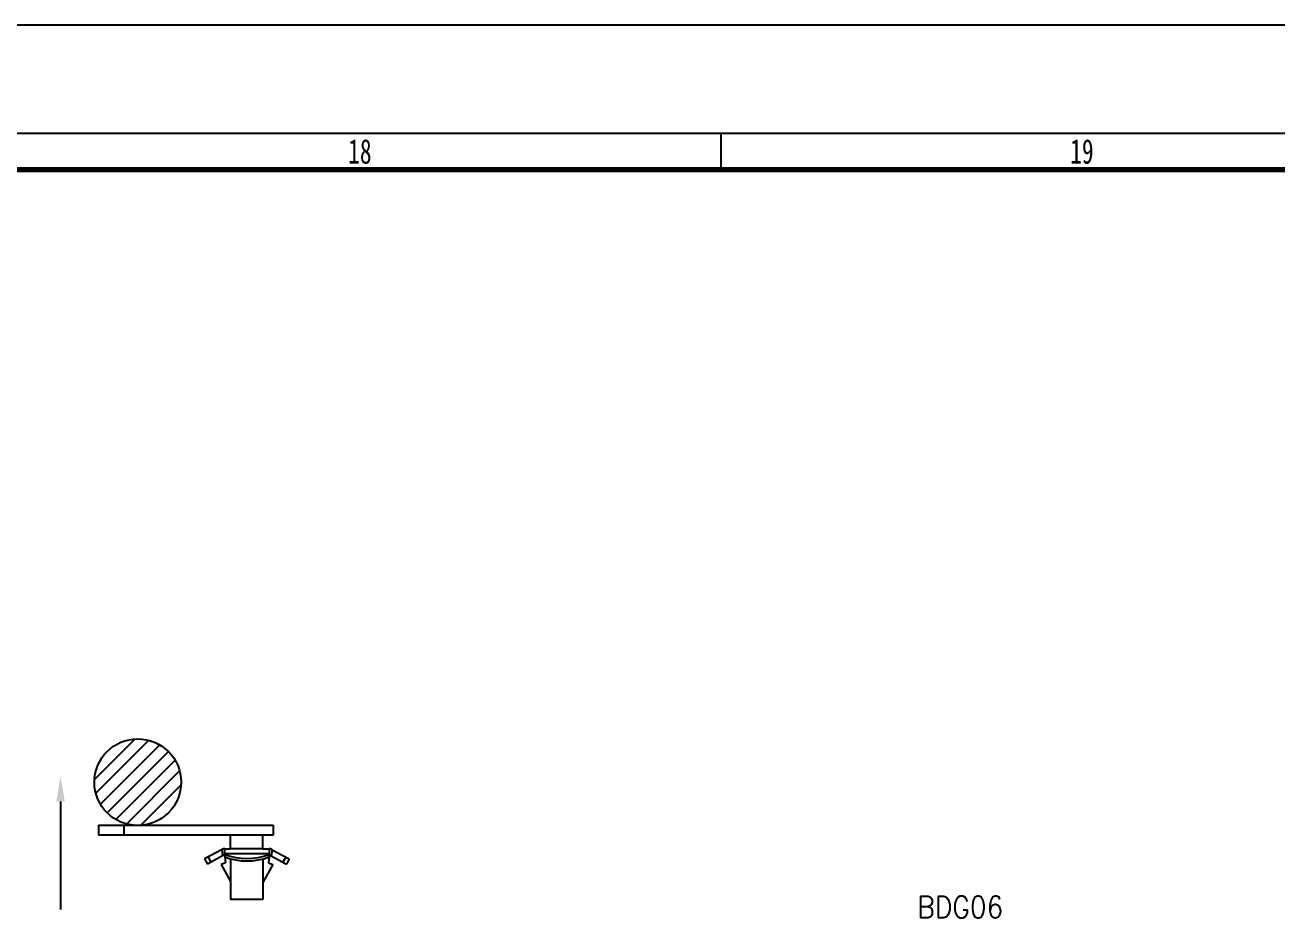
# Model space of a CAD drawing. Header units: inches. Extents: x 47316 to 59086, y 3141 to 11743.
# Drawn here: x 51971.5 to 52144.9, y 6335.3 to 6459 of the extents above; entities that cross this region are included whole.
import ezdxf

# ---------------------------------------------------------------- set-up
doc = ezdxf.new("R2010")
doc.units = ezdxf.units.IN
doc.header["$MEASUREMENT"] = 0
doc.styles.add('MtX_FangSong_GB2312', font='')
doc.styles.get("Standard").update_dxf_attribs({"font": ''})
doc.styles.get('MtX_FangSong_GB2312').set_extended_font_data('FangSong_GB2312')
doc.styles.get('Standard').set_extended_font_data('SimSun')

msp = doc.modelspace()

# ---------------------------------------------------------------- linework, layer by layer
at = {"color": 0}
for p, q in [((55003.93, 6459.03), (50247.93, 6459.03)), ((50267.93, 6444.03), (54956.93, 6444.03)), ((51981.68, 6348.19), (51981.68, 6346.83)), ((51981.68, 6348.19), (52005.86, 6348.19)), ((51985.23, 6346.83), (51985.23, 6348.19)), ((52005.86, 6348.19), (52005.86, 6346.83)), ((52005.86, 6346.83), (51981.68, 6346.83)), ((51999.96, 6344.93), (51999.96, 6346.83)), ((52004.45, 6344.93), (52004.45, 6346.83)), ((51998.83, 6344.82), (51996.39, 6343.53)), ((51998.88, 6343.96), (51996.78, 6342.8)), ((51996.88, 6343.79), (51997.26, 6343.07)), ((51998.77, 6344.79), (51998.88, 6343.96)), ((51999.17, 6344.22), (51999.17, 6344.93)), ((51999.17, 6344.93), (51999.96, 6344.93)), ((52005.33, 6344.22), (51999.17, 6344.22)), ((51999.17, 6344.22), (51999.17, 6343.8)), ((51999.17, 6343.8), (51999.26, 6342.99)), ((52004.45, 6344.93), (51999.96, 6344.93)), ((51999.96, 6343.54), (51999.96, 6337.9)), ((52004.45, 6344.93), (52005.33, 6344.93)), ((52005.33, 6343.8), (52005.25, 6342.99)), ((52005.33, 6344.93), (52005.33, 6344.22)), ((52005.33, 6344.22), (52005.33, 6343.8)), ((52005.73, 6344.79), (52005.62, 6343.96)), ((52005.62, 6343.96), (52007.73, 6342.8)), ((52005.67, 6344.82), (52008.11, 6343.53)), ((52007.63, 6343.79), (52007.24, 6343.07)), ((51996.39, 6343.53), (51996.78, 6342.8)), ((51999.26, 6342.99), (51998.67, 6342.73)), ((51998.67, 6342.73), (51999.96, 6340.42)), ((52004.45, 6343.52), (52004.45, 6337.9)), ((52005.83, 6342.73), (52004.45, 6340.25)), ((52005.25, 6342.99), (52005.83, 6342.73)), ((52008.11, 6343.53), (52007.73, 6342.8)), ((52004.45, 6337.9), (51999.96, 6337.9))]:
    msp.add_line(p, q, dxfattribs=at)
for p, q in [((52067.93, 6439.03), (52067.93, 6444.03)), ((51976.44, 6351.49), (51976.44, 6336.54))]:
    msp.add_line(p, q)
at = {"color": 0, "lineweight": 70}
msp.add_line((50267.93, 6439.03), (54983.93, 6439.03), dxfattribs=at)
at = {"color": 0, "lineweight": -3}
for p, q in [((51981.14, 6354.54), (51986.75, 6360.15)), ((51981.33, 6352.61), (51988.68, 6359.96)), ((51981.96, 6351.11), (51990.18, 6359.33)), ((51982.89, 6349.92), (51991.37, 6358.4)), ((51984.08, 6348.99), (51992.3, 6357.21)), ((51985.57, 6348.36), (51992.92, 6355.71)), ((51987.5, 6348.17), (51993.12, 6353.78))]:
    msp.add_line(p, q, dxfattribs=at)
msp.add_circle((51987.13, 6354.16), 6, dxfattribs=at)
at = {"color": 0}
for centre, radius, start, end in [((51999.18, 6344.33), 0.607, 90.3434, 124.6329), ((51999.2, 6343.51), 0.549, 93.0543, 125.2148), ((52002.25, 6352.34), 8.75, 249.3978, 290.6022), ((52002.25, 6351.99), 8.75, 249.3978, 290.6022), ((52005.33, 6344.33), 0.607, 55.3671, 89.6566), ((52005.3, 6343.51), 0.549, 54.7852, 86.9457)]:
    msp.add_arc(centre, radius, start, end, dxfattribs=at)
msp.add_solid([(51975.85, 6351.49), (51976.44, 6354.99), (51977.02, 6351.49)])

# ---------------------------------------------------------------- texts
at = {"style": 'MtX_FangSong_GB2312', "width": 0.7}
for s, p in [('18', (52016.27, 6439.83)), ('19', (52116.26, 6439.83))]:
    msp.add_text(s, height=3.4, dxfattribs=at).set_placement(p)
at = {"color": 6, "linetype": 'Continuous', "lineweight": 20, "insert": (52095.07, 6338.35), "char_height": 3, "width": 13.2429, "attachment_point": 1}
msp.add_mtext('\\Fromans.shx;\\W0.9000000000;\\T1.0000000000;\\o\\lBDG06', dxfattribs=at)

doc.saveas('drawing.dxf')
